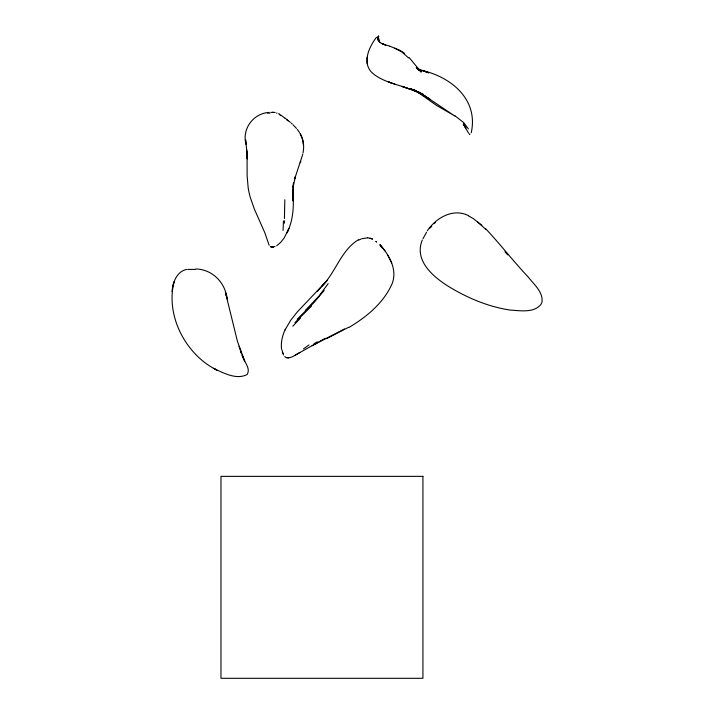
<?xml version="1.0" encoding="UTF-8"?>
<svg xmlns="http://www.w3.org/2000/svg" width="714" height="714" viewBox="0 0 714 714"><rect width="100%" height="100%" fill="white"/><g stroke="black" fill="none" stroke-linecap="round" stroke-linejoin="round"><path stroke-width="1.07" d="M292.945 189.13L292.918 192.048L293.499 182.873L292.972 187.72L295.435 176.465L294.721 178.768L302.807 154.126M283.458 220.885L283.074 230.372M284.815 199.724L284.44 218.511M376.492 37.306C368.933 46.981 361.534 63.43 372.663 73.292C382.882 81.86 396.645 84.198 408.81 88.723L401.768 86.332L416.351 91.446L409.434 88.572L423.955 95.257L417.146 91.544L429.873 99.237M367.157 57.218L367.166 63.733M172.029 291.598C172.734 282.539 176.697 271.365 186.765 269.41M172.806 286.341L174.046 281.896C165.425 316.052 185.845 354.662 216.877 370.12L213.415 368.281C223.33 372.878 236.263 380.125 247.062 374.573C251.364 368.165 243.01 360.838 242.028 354.679L244.697 361.07L237.45 341.372L225.499 292.74L227.391 299.104L226.392 295.444L226.633 296.158C224.026 281.164 211.246 269.249 195.832 268.973M303.039 152.93C304.325 146.406 303.575 139.391 300.166 133.607M471.24 132.724C478.63 99.478 451.15 76.942 421.733 70.365L428.65 72.828L417.199 68.606M422.26 240.065C413.245 262.225 436.138 279.344 452.863 289.027C470.571 299.255 489.938 307.038 510.242 310.081C519.953 310.608 533.84 313.214 540.917 304.441C541.382 303.628 541.855 302.79 542.051 301.861C543.077 291.776 533.804 284.288 528.28 277.086C513.527 261.52 500.478 244.447 485.77 228.855M285.064 329.877L290.66 320.327L297.274 311.938L327.262 280.29L322.192 285.912C335.883 271.909 341.113 250.186 358.419 239.761M285.305 329.315C282.423 335.348 280.789 342.14 281.503 348.843M469.598 134.402L469.821 133.937L469.544 134.509M426.544 232.228L422.965 238.779M328.154 283.654L318.962 296.051L305.306 310.465M427.329 230.8C435.968 217.824 453.319 207.765 468.562 215.699M324.21 290.384L313.981 302.593L297.22 319.194M317.391 291.419L322.594 285.439M292.767 326.253L300.407 318.141M294.882 322.674L311.482 306.101M429.766 228.185L431.783 226.338M378.518 37.11C378.866 33.612 376.76 39.939 378.643 40.716M433.889 223.714L435.495 222.473M276.711 245.794L280.682 242.394L284.19 237.949L288.884 228.507L286.966 232.951C292.731 221.643 293.847 208.64 293.106 196.145L293.115 200.964L292.999 189.023M303.468 348.932L308.992 344.951M295.319 355.108L325.182 338.338M300.005 352.43L292.383 356.786L289.598 357.696M348.976 327.44C366.63 316.962 383.748 302.852 392.138 283.637C397.573 269.705 389.308 254.96 379.982 244.831L384.971 250.882M313.928 343.8L317.248 341.845M348.664 327.289L326.432 338.713M344.523 328.895L312.063 345.754M358.723 240.091L361.088 239.047M361.873 238.699L367.585 237.816M273.685 247.276L271.106 247.276M275.086 246.401L273.007 246.741M269.035 112.41C253.327 113.383 241.841 128.85 245.964 144.183L245.607 139.676L247.115 153.778L246.491 149.44L247.321 158.936L247.062 154.438L247.142 176.063L248.186 187.898A72.81 69.303 78.8 0 0 250.266 197.359L254.38 209.157L264.823 232.719L269.124 245.223M272.793 246.758L270.936 246.758M270.847 112.41L275.149 112.41M267.473 113.142L269.892 113.142M276.479 113.142L276.996 113.142M187.782 269.41L195.35 269.41M286.573 357.776L288.938 357.884L285.966 357.509L284.725 356.5M367.442 237.664L372.628 239.101L370.093 238.128M390.112 46.267C385.631 44.643 378.099 44.009 377.519 38.012M390.067 46.303L399.876 50.266L404.633 53.452M417.69 69.258L421.555 70.588L417.797 69.249M391.388 82.976L388.184 81.78L394.735 84.127M410.693 88.741L420.332 92.758M417.735 69.383L421.403 70.909L418.458 69.463M410.728 88.759L423.188 94.239M416.557 91.258L420.332 92.954M272.516 112.143L273.105 112.41M394.61 48.195L401.955 52.015L408.542 57.914M413.21 89.5L416.797 91.356M414.263 90.116L417.074 91.615L415.477 90.544M418.422 69.633L421.34 71.257L416.244 67.651L421.322 71.614L416.851 67.357L421.162 72.069L409.095 57.486M468.509 215.887L473.195 218.511L481.843 225.285M278.683 113.669L279.772 114.32M429.783 99.175L424.294 95.533L454.943 116.087L436.433 105.333L414.879 90.187M455.041 115.838L463.734 122.621L468.393 128.913M280.888 115.079L284.904 118.185M285.163 118.185L290.366 122.362M477.604 221.965L485.654 229.23M286.43 119.443L288.072 120.853M279.254 114.32L280.522 115.427M291.285 123.165L292.213 124.013M293.088 124.843L296.515 128.458M376.626 242.153L375.832 241.323M380.749 246.464L382.177 247.963M379.982 244.831L382.374 247.535M507.725 254.916L504.968 251.721M297.319 129.43L299.523 132.527M465.76 127.726L463.332 123.977L468.634 133.268M283.529 354.965L281.86 349.601M387.461 254.612L391.727 263.047M378.884 40.493L379.937 42.358M300.112 133.589L302.558 139.364L303.504 145.486M282.378 352.225L282.958 353.439M238.985 346.29L241.43 353.385L240.529 350.735M378.75 38.467L379.232 40.18M378.527 36.057L378.75 36.905M292.794 191.548L293.106 196.145M378.108 36.441L378.161 37.431M284.484 220.769L284.493 223.196M376.144 241.493A8.577 0.589 48.4 0 1 376.349 241.707M270.767 246.66A7.961 1.776 -14.5 0 1 270.338 246.58M300.728 161.489L300.353 162.658L300.728 161.489M422.929 476.354L220.974 476.354L220.974 678.3L422.929 678.3L422.929 476.354M385.712 45.062L382.293 43.777L385.712 45.062M465.724 127.851L463.386 124.022L465.724 127.851"/></g></svg>
